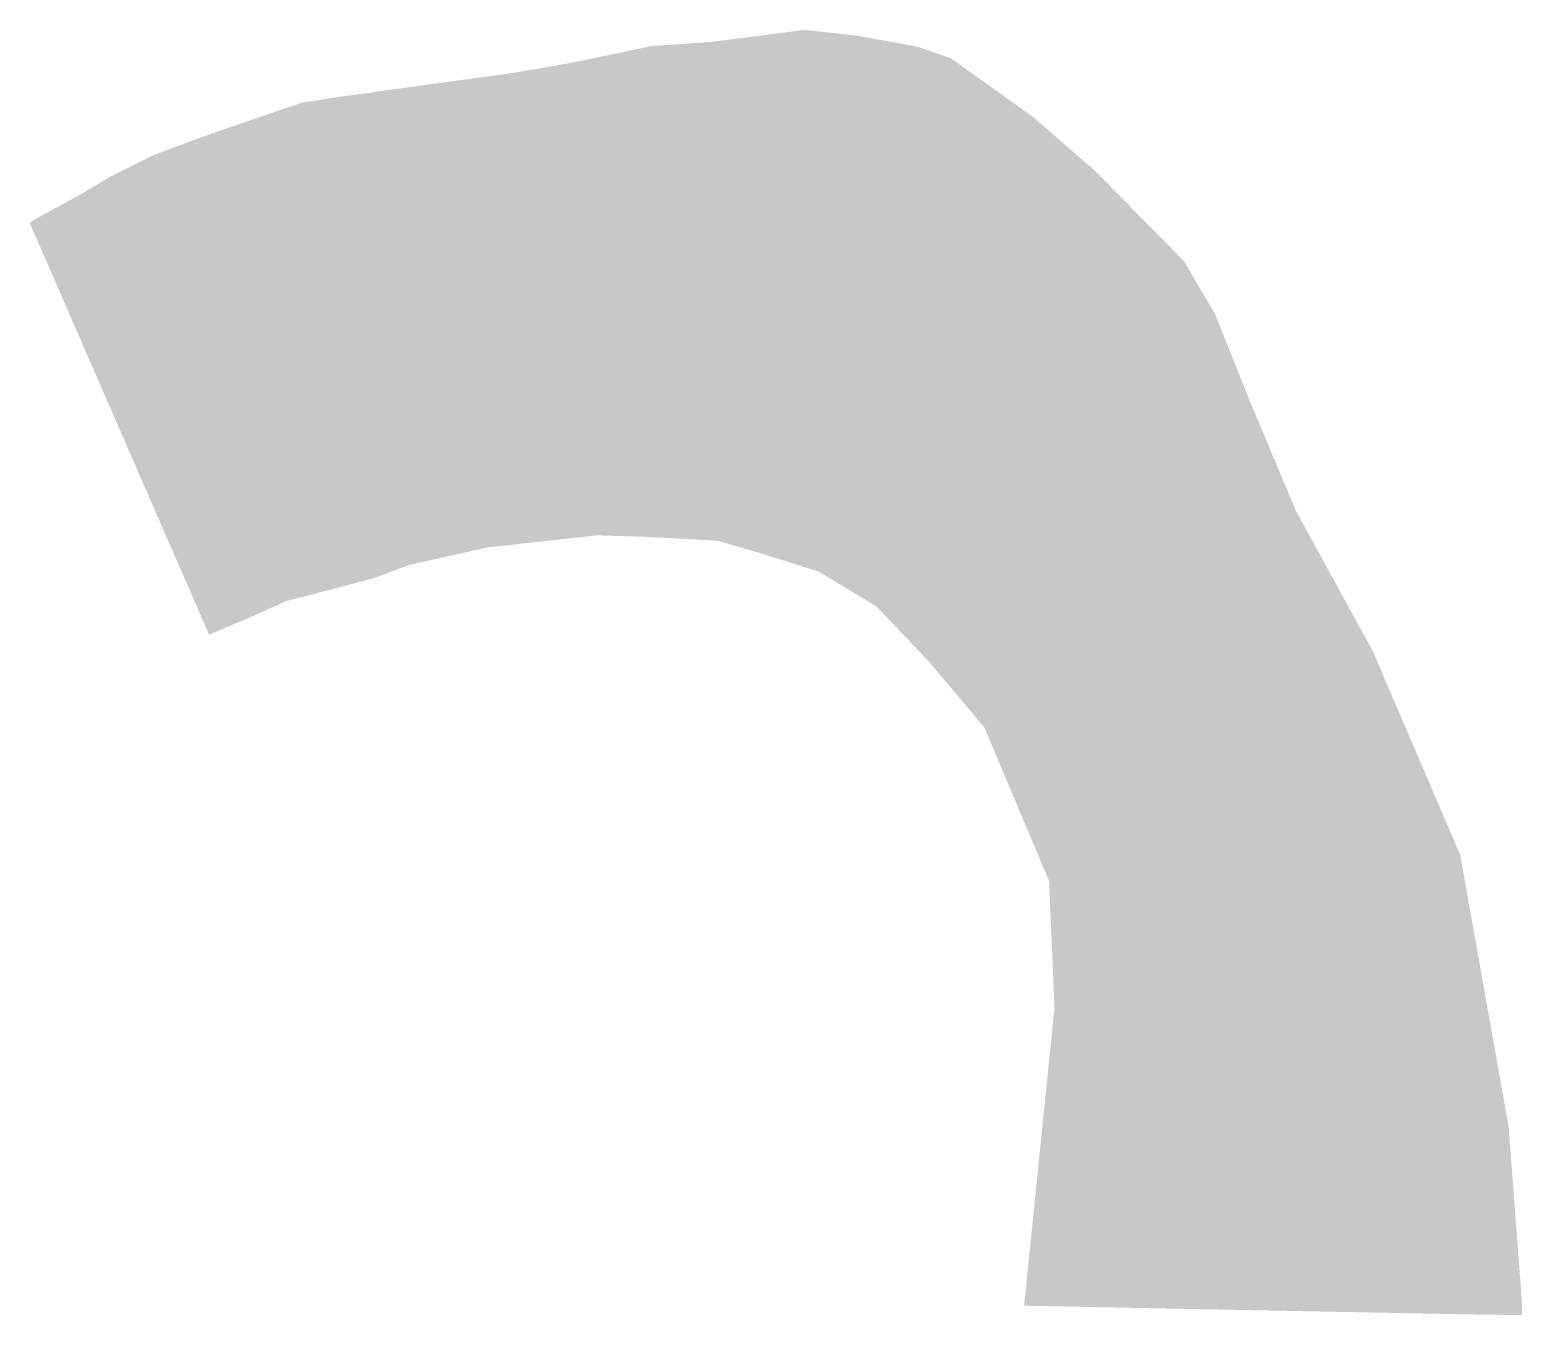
# Model space of a CAD drawing. Header units: inches. Extents: x 800545 to 801007, y 2662650 to 2663048.
import ezdxf

# ---------------------------------------------------------------- set-up
doc = ezdxf.new("R2010")
doc.units = ezdxf.units.IN
doc.header["$MEASUREMENT"] = 0

msp = doc.modelspace()

# ---------------------------------------------------------------- hatches: boundary and pattern name
msp.add_hatch(color=256).paths.add_polyline_path([(800546, 2662989.02), (800559.77, 2662996.53), (800569.99, 2663002.58), (800582.92, 2663009.05), (800599.82, 2663015.3), (800628.81, 2663025.26), (800638.2, 2663026.72), (800665.11, 2663030.48), (800694.1, 2663034.44), (800712.25, 2663037.57), (800737.08, 2663042.79), (800755.43, 2663044.04), (800784.64, 2663047.79), (800801.12, 2663045.92), (800819.47, 2663042.58), (800829.69, 2663039.03), (800855.14, 2663020.88), (800874.34, 2663004.2), (800901.87, 2662976.24), (800911.47, 2662959.97), (800922.31, 2662932.86), (800936.5, 2662899.06), (800960.28, 2662855.67), (800987.4, 2662792.47), (801002.42, 2662708.19), (801006.59, 2662653.12), (801006.59, 2662649.99), (800991.15, 2662650.2), (800852.43, 2662652.91), (800861.82, 2662745.12), (800860.15, 2662784.33), (800840.12, 2662831.89), (800822.71, 2662852.54), (800806.85, 2662869.23), (800788.91, 2662880.08), (800771.81, 2662885.5), (800757.62, 2662889.67), (800734.26, 2662890.93), (800720.08, 2662891.34), (800686.28, 2662887.59), (800662.08, 2662882.17), (800650.82, 2662877.99), (800623.7, 2662870.9), (800614.11, 2662866.52), (800602.84, 2662861.72), (800600.13, 2662860.58), (800544.64, 2662987.93), (800545.06, 2662988.45), (800546, 2662989.02)], flags=0)

doc.saveas('drawing.dxf')
